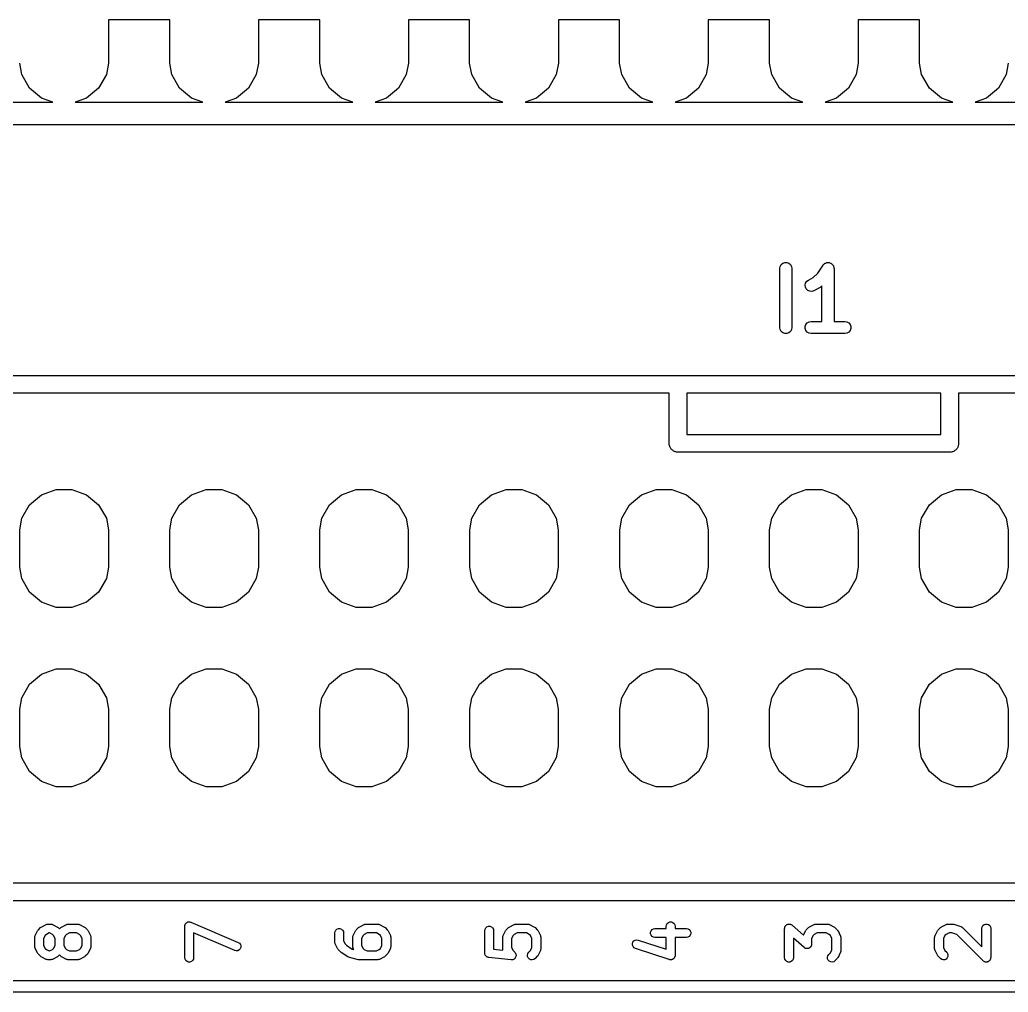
# Model space of a CAD drawing. Extents: x 105.8 to 188.8, y -135.8 to -88.1.
# Drawn here: x 133.87 to 150.61, y -135.54 to -119.06 of the extents above; entities that cross this region are included whole.
import ezdxf

# ---------------------------------------------------------------- set-up
doc = ezdxf.new("R2010")
doc.units = 0
doc.header["$MEASUREMENT"] = 0
doc.layers.add('BLACK', color=7, linetype='CONTINUOUS')

msp = doc.modelspace()

# ---------------------------------------------------------------- linework, layer by layer
at = {"layer": 'BLACK', "linetype": 'CONTINUOUS'}
for p, q in [((135.371, -119.062), (135.371, -119.795)), ((136.409, -119.062), (135.371, -119.062)), ((136.409, -119.795), (136.409, -119.062)), ((137.911, -119.062), (137.911, -119.795)), ((138.949, -119.062), (137.911, -119.062)), ((138.949, -119.795), (138.949, -119.062)), ((140.451, -119.062), (140.451, -119.795)), ((141.489, -119.062), (140.451, -119.062)), ((141.489, -119.795), (141.489, -119.062)), ((142.991, -119.062), (142.991, -119.795)), ((144.029, -119.062), (142.991, -119.062)), ((144.029, -119.795), (144.029, -119.062)), ((145.531, -119.062), (145.531, -119.795)), ((146.569, -119.062), (145.531, -119.062)), ((146.569, -119.795), (146.569, -119.062)), ((148.071, -119.062), (148.071, -119.795)), ((149.109, -119.062), (148.071, -119.062)), ((149.109, -119.795), (149.109, -119.062)), ((133.904, -119.99), (133.869, -119.795)), ((135.371, -119.795), (135.336, -119.99)), ((136.444, -119.99), (136.409, -119.795)), ((137.911, -119.795), (137.876, -119.99)), ((138.984, -119.99), (138.949, -119.795)), ((140.451, -119.795), (140.416, -119.99)), ((141.524, -119.99), (141.489, -119.795)), ((142.991, -119.795), (142.956, -119.99)), ((144.064, -119.99), (144.029, -119.795)), ((145.531, -119.795), (145.496, -119.99)), ((146.604, -119.99), (146.569, -119.795)), ((148.071, -119.795), (148.036, -119.99)), ((149.144, -119.99), (149.109, -119.795)), ((150.611, -119.795), (150.576, -119.99)), ((134.036, -120.219), (133.904, -119.99)), ((135.336, -119.99), (135.204, -120.219)), ((136.576, -120.219), (136.444, -119.99)), ((137.876, -119.99), (137.744, -120.219)), ((139.116, -120.219), (138.984, -119.99)), ((140.416, -119.99), (140.284, -120.219)), ((141.656, -120.219), (141.524, -119.99)), ((142.956, -119.99), (142.824, -120.219)), ((144.196, -120.219), (144.064, -119.99)), ((145.496, -119.99), (145.364, -120.219)), ((146.736, -120.219), (146.604, -119.99)), ((148.036, -119.99), (147.904, -120.219)), ((149.276, -120.219), (149.144, -119.99)), ((150.576, -119.99), (150.444, -120.219)), ((134.239, -120.389), (134.036, -120.219)), ((135.204, -120.219), (135.001, -120.389)), ((136.779, -120.389), (136.576, -120.219)), ((137.744, -120.219), (137.541, -120.389)), ((139.319, -120.389), (139.116, -120.219)), ((140.284, -120.219), (140.081, -120.389)), ((141.859, -120.389), (141.656, -120.219)), ((142.824, -120.219), (142.621, -120.389)), ((144.399, -120.389), (144.196, -120.219)), ((145.364, -120.219), (145.161, -120.389)), ((146.939, -120.389), (146.736, -120.219)), ((147.904, -120.219), (147.701, -120.389)), ((149.479, -120.389), (149.276, -120.219)), ((150.444, -120.219), (150.241, -120.389)), ((132.268, -120.459), (134.432, -120.459)), ((134.432, -120.459), (134.239, -120.389)), ((135.001, -120.389), (134.808, -120.459)), ((134.808, -120.459), (136.972, -120.459)), ((136.972, -120.459), (136.779, -120.389)), ((137.541, -120.389), (137.348, -120.459)), ((137.348, -120.459), (139.512, -120.459)), ((139.512, -120.459), (139.319, -120.389)), ((140.081, -120.389), (139.888, -120.459)), ((139.888, -120.459), (142.052, -120.459)), ((142.052, -120.459), (141.859, -120.389)), ((142.621, -120.389), (142.428, -120.459)), ((142.428, -120.459), (144.592, -120.459)), ((144.592, -120.459), (144.399, -120.389)), ((145.161, -120.389), (144.968, -120.459)), ((144.968, -120.459), (147.132, -120.459)), ((147.132, -120.459), (146.939, -120.389)), ((147.701, -120.389), (147.508, -120.459)), ((147.508, -120.459), (149.672, -120.459)), ((149.672, -120.459), (149.479, -120.389)), ((150.241, -120.389), (150.048, -120.459)), ((150.048, -120.459), (152.212, -120.459)), ((163.847, -120.84), (113.013, -120.84)), ((146.748, -123.243), (146.766, -123.212)), ((146.766, -123.212), (146.793, -123.189)), ((146.793, -123.189), (146.826, -123.177)), ((146.826, -123.177), (146.861, -123.177)), ((146.861, -123.177), (146.895, -123.189)), ((146.895, -123.189), (146.922, -123.212)), ((146.922, -123.212), (146.939, -123.243)), ((147.477, -123.217), (147.48, -123.212)), ((147.48, -123.212), (147.49, -123.204)), ((147.49, -123.204), (147.498, -123.196)), ((147.498, -123.196), (147.503, -123.193)), ((147.503, -123.193), (147.507, -123.189)), ((147.507, -123.189), (147.519, -123.185)), ((147.519, -123.185), (147.53, -123.18)), ((147.53, -123.18), (147.535, -123.179)), ((147.535, -123.179), (147.54, -123.177)), ((147.54, -123.177), (147.553, -123.177)), ((147.553, -123.177), (147.565, -123.176)), ((147.565, -123.176), (147.57, -123.177)), ((147.57, -123.177), (147.576, -123.177)), ((147.576, -123.177), (147.587, -123.181)), ((147.587, -123.181), (147.599, -123.184)), ((147.599, -123.184), (147.604, -123.187)), ((147.604, -123.187), (147.609, -123.189)), ((147.609, -123.189), (147.618, -123.197)), ((147.618, -123.197), (147.628, -123.204)), ((147.628, -123.204), (147.632, -123.208)), ((147.632, -123.208), (147.636, -123.212)), ((147.636, -123.212), (147.642, -123.223)), ((146.742, -123.277), (146.748, -123.243)), ((146.742, -124.277), (146.742, -123.277)), ((146.939, -123.243), (146.945, -123.277)), ((146.945, -123.277), (146.945, -124.277)), ((147.307, -123.432), (147.384, -123.356)), ((147.384, -123.356), (147.474, -123.221)), ((147.474, -123.221), (147.477, -123.217)), ((147.642, -123.223), (147.649, -123.232)), ((147.649, -123.232), (147.651, -123.238)), ((147.651, -123.238), (147.654, -123.243)), ((147.654, -123.243), (147.656, -123.255)), ((147.656, -123.255), (147.659, -123.266)), ((147.659, -123.266), (147.659, -123.272)), ((147.659, -123.272), (147.66, -123.277)), ((147.66, -123.277), (147.66, -124.176)), ((147.171, -123.557), (147.179, -123.523)), ((147.179, -123.523), (147.199, -123.493)), ((147.199, -123.493), (147.227, -123.472)), ((147.227, -123.472), (147.307, -123.432)), ((147.175, -123.592), (147.171, -123.557)), ((147.191, -123.624), (147.175, -123.592)), ((147.216, -123.648), (147.191, -123.624)), ((147.249, -123.662), (147.216, -123.648)), ((147.284, -123.664), (147.249, -123.662)), ((147.318, -123.654), (147.284, -123.664)), ((147.413, -123.606), (147.318, -123.654)), ((147.426, -123.597), (147.413, -123.606)), ((147.439, -123.587), (147.426, -123.597)), ((147.456, -123.57), (147.439, -123.587)), ((147.456, -124.176), (147.456, -123.57)), ((147.184, -124.227), (147.207, -124.2)), ((147.207, -124.2), (147.238, -124.182)), ((147.238, -124.182), (147.272, -124.176)), ((147.272, -124.176), (147.456, -124.176)), ((147.66, -124.176), (147.844, -124.176)), ((147.844, -124.176), (147.879, -124.182)), ((147.879, -124.182), (147.909, -124.2)), ((147.909, -124.2), (147.932, -124.227)), ((146.748, -124.312), (146.742, -124.277)), ((146.766, -124.343), (146.748, -124.312)), ((146.793, -124.365), (146.766, -124.343)), ((146.826, -124.377), (146.793, -124.365)), ((146.861, -124.377), (146.826, -124.377)), ((146.895, -124.365), (146.861, -124.377)), ((146.922, -124.343), (146.895, -124.365)), ((146.939, -124.312), (146.922, -124.343)), ((146.945, -124.277), (146.939, -124.312)), ((147.172, -124.26), (147.184, -124.227)), ((147.172, -124.295), (147.172, -124.26)), ((147.184, -124.328), (147.172, -124.295)), ((147.207, -124.355), (147.184, -124.328)), ((147.238, -124.373), (147.207, -124.355)), ((147.272, -124.379), (147.238, -124.373)), ((147.844, -124.379), (147.272, -124.379)), ((147.879, -124.373), (147.844, -124.379)), ((147.909, -124.355), (147.879, -124.373)), ((147.932, -124.328), (147.909, -124.355)), ((147.932, -124.227), (147.944, -124.26)), ((147.944, -124.295), (147.932, -124.328)), ((147.944, -124.26), (147.944, -124.295)), ((105.943, -125.088), (188.697, -125.088)), ((144.87, -125.392), (111.672, -125.392)), ((144.87, -126.214), (144.87, -125.392)), ((145.17, -125.392), (145.17, -126.09)), ((149.47, -125.392), (145.17, -125.392)), ((149.47, -126.09), (149.47, -125.392)), ((149.77, -125.392), (149.77, -126.253)), ((182.968, -125.392), (149.77, -125.392)), ((144.87, -126.266), (144.87, -126.214)), ((145.17, -126.09), (149.47, -126.09)), ((144.875, -126.279), (144.87, -126.266)), ((144.877, -126.292), (144.875, -126.279)), ((144.884, -126.304), (144.877, -126.292)), ((144.888, -126.316), (144.884, -126.304)), ((144.897, -126.326), (144.888, -126.316)), ((144.903, -126.338), (144.897, -126.326)), ((144.914, -126.346), (144.903, -126.338)), ((144.922, -126.357), (144.914, -126.346)), ((144.934, -126.363), (144.922, -126.357)), ((144.944, -126.372), (144.934, -126.363)), ((144.956, -126.376), (144.944, -126.372)), ((144.968, -126.383), (144.956, -126.376)), ((144.981, -126.385), (144.968, -126.383)), ((144.994, -126.39), (144.981, -126.385)), ((145.007, -126.39), (144.994, -126.39)), ((149.633, -126.39), (145.007, -126.39)), ((145.007, -126.39), (145.007, -126.39)), ((149.646, -126.39), (149.633, -126.39)), ((149.633, -126.39), (149.633, -126.39)), ((149.659, -126.385), (149.646, -126.39)), ((149.672, -126.383), (149.659, -126.385)), ((149.684, -126.376), (149.672, -126.383)), ((149.696, -126.372), (149.684, -126.376)), ((149.706, -126.363), (149.696, -126.372)), ((149.718, -126.357), (149.706, -126.363)), ((149.726, -126.346), (149.718, -126.357)), ((149.737, -126.338), (149.726, -126.346)), ((149.743, -126.326), (149.737, -126.338)), ((149.752, -126.316), (149.743, -126.326)), ((149.756, -126.304), (149.752, -126.316)), ((149.763, -126.292), (149.756, -126.304)), ((149.765, -126.279), (149.763, -126.292)), ((149.77, -126.266), (149.765, -126.279)), ((149.77, -126.253), (149.77, -126.253)), ((149.77, -126.253), (149.77, -126.266)), ((134.239, -127.11), (134.488, -127.02)), ((134.488, -127.02), (134.752, -127.02)), ((134.752, -127.02), (135.001, -127.11)), ((136.779, -127.11), (137.028, -127.02)), ((137.028, -127.02), (137.292, -127.02)), ((137.292, -127.02), (137.541, -127.11)), ((139.319, -127.11), (139.568, -127.02)), ((139.568, -127.02), (139.832, -127.02)), ((139.832, -127.02), (140.081, -127.11)), ((141.859, -127.11), (142.108, -127.02)), ((142.108, -127.02), (142.372, -127.02)), ((142.372, -127.02), (142.621, -127.11)), ((144.399, -127.11), (144.648, -127.02)), ((144.648, -127.02), (144.912, -127.02)), ((144.912, -127.02), (145.161, -127.11)), ((146.939, -127.11), (147.188, -127.02)), ((147.188, -127.02), (147.452, -127.02)), ((147.452, -127.02), (147.701, -127.11)), ((149.479, -127.11), (149.728, -127.02)), ((149.728, -127.02), (149.992, -127.02)), ((149.992, -127.02), (150.241, -127.11)), ((134.037, -127.28), (134.239, -127.11)), ((135.001, -127.11), (135.203, -127.28)), ((136.577, -127.28), (136.779, -127.11)), ((137.541, -127.11), (137.743, -127.28)), ((139.117, -127.28), (139.319, -127.11)), ((140.081, -127.11), (140.283, -127.28)), ((141.657, -127.28), (141.859, -127.11)), ((142.621, -127.11), (142.823, -127.28)), ((144.197, -127.28), (144.399, -127.11)), ((145.161, -127.11), (145.363, -127.28)), ((146.737, -127.28), (146.939, -127.11)), ((147.701, -127.11), (147.903, -127.28)), ((149.277, -127.28), (149.479, -127.11)), ((150.241, -127.11), (150.443, -127.28)), ((133.904, -127.51), (134.037, -127.28)), ((135.203, -127.28), (135.336, -127.51)), ((136.444, -127.51), (136.577, -127.28)), ((137.743, -127.28), (137.876, -127.51)), ((138.984, -127.51), (139.117, -127.28)), ((140.283, -127.28), (140.416, -127.51)), ((141.524, -127.51), (141.657, -127.28)), ((142.823, -127.28), (142.956, -127.51)), ((144.064, -127.51), (144.197, -127.28)), ((145.363, -127.28), (145.496, -127.51)), ((146.604, -127.51), (146.737, -127.28)), ((147.903, -127.28), (148.036, -127.51)), ((149.144, -127.51), (149.277, -127.28)), ((150.443, -127.28), (150.576, -127.51)), ((133.87, -127.704), (133.904, -127.51)), ((135.336, -127.51), (135.37, -127.704)), ((136.41, -127.704), (136.444, -127.51)), ((137.876, -127.51), (137.91, -127.704)), ((138.95, -127.704), (138.984, -127.51)), ((140.416, -127.51), (140.45, -127.704)), ((141.49, -127.704), (141.524, -127.51)), ((142.956, -127.51), (142.99, -127.704)), ((144.03, -127.704), (144.064, -127.51)), ((145.496, -127.51), (145.53, -127.704)), ((146.57, -127.704), (146.604, -127.51)), ((148.036, -127.51), (148.07, -127.704)), ((149.11, -127.704), (149.144, -127.51)), ((150.576, -127.51), (150.61, -127.704)), ((133.87, -128.336), (133.87, -127.704)), ((135.37, -127.704), (135.37, -128.336)), ((136.41, -128.336), (136.41, -127.704)), ((137.91, -127.704), (137.91, -128.336)), ((138.95, -128.336), (138.95, -127.704)), ((140.45, -127.704), (140.45, -128.336)), ((141.49, -128.336), (141.49, -127.704)), ((142.99, -127.704), (142.99, -128.336)), ((144.03, -128.336), (144.03, -127.704)), ((145.53, -127.704), (145.53, -128.336)), ((146.57, -128.336), (146.57, -127.704)), ((148.07, -127.704), (148.07, -128.336)), ((149.11, -128.336), (149.11, -127.704)), ((150.61, -127.704), (150.61, -128.336)), ((133.904, -128.53), (133.87, -128.336)), ((135.37, -128.336), (135.336, -128.53)), ((136.444, -128.53), (136.41, -128.336)), ((137.91, -128.336), (137.876, -128.53)), ((138.984, -128.53), (138.95, -128.336)), ((140.45, -128.336), (140.416, -128.53)), ((141.524, -128.53), (141.49, -128.336)), ((142.99, -128.336), (142.956, -128.53)), ((144.064, -128.53), (144.03, -128.336)), ((145.53, -128.336), (145.496, -128.53)), ((146.604, -128.53), (146.57, -128.336)), ((148.07, -128.336), (148.036, -128.53)), ((149.144, -128.53), (149.11, -128.336)), ((150.61, -128.336), (150.576, -128.53)), ((134.037, -128.76), (133.904, -128.53)), ((135.336, -128.53), (135.203, -128.76)), ((136.577, -128.76), (136.444, -128.53)), ((137.876, -128.53), (137.743, -128.76)), ((139.117, -128.76), (138.984, -128.53)), ((140.416, -128.53), (140.283, -128.76)), ((141.657, -128.76), (141.524, -128.53)), ((142.956, -128.53), (142.823, -128.76)), ((144.197, -128.76), (144.064, -128.53)), ((145.496, -128.53), (145.363, -128.76)), ((146.737, -128.76), (146.604, -128.53)), ((148.036, -128.53), (147.903, -128.76)), ((149.277, -128.76), (149.144, -128.53)), ((150.576, -128.53), (150.443, -128.76)), ((134.239, -128.93), (134.037, -128.76)), ((135.203, -128.76), (135.001, -128.93)), ((136.779, -128.93), (136.577, -128.76)), ((137.743, -128.76), (137.541, -128.93)), ((139.319, -128.93), (139.117, -128.76)), ((140.283, -128.76), (140.081, -128.93)), ((141.859, -128.93), (141.657, -128.76)), ((142.823, -128.76), (142.621, -128.93)), ((144.399, -128.93), (144.197, -128.76)), ((145.363, -128.76), (145.161, -128.93)), ((146.939, -128.93), (146.737, -128.76)), ((147.903, -128.76), (147.701, -128.93)), ((149.479, -128.93), (149.277, -128.76)), ((150.443, -128.76), (150.241, -128.93)), ((134.488, -129.02), (134.239, -128.93)), ((134.752, -129.02), (134.488, -129.02)), ((135.001, -128.93), (134.752, -129.02)), ((137.028, -129.02), (136.779, -128.93)), ((137.292, -129.02), (137.028, -129.02)), ((137.541, -128.93), (137.292, -129.02)), ((139.568, -129.02), (139.319, -128.93)), ((139.832, -129.02), (139.568, -129.02)), ((140.081, -128.93), (139.832, -129.02)), ((142.108, -129.02), (141.859, -128.93)), ((142.372, -129.02), (142.108, -129.02)), ((142.621, -128.93), (142.372, -129.02)), ((144.648, -129.02), (144.399, -128.93)), ((144.912, -129.02), (144.648, -129.02)), ((145.161, -128.93), (144.912, -129.02)), ((147.188, -129.02), (146.939, -128.93)), ((147.452, -129.02), (147.188, -129.02)), ((147.701, -128.93), (147.452, -129.02)), ((149.728, -129.02), (149.479, -128.93)), ((149.992, -129.02), (149.728, -129.02)), ((150.241, -128.93), (149.992, -129.02)), ((134.239, -130.15), (134.488, -130.06)), ((134.488, -130.06), (134.752, -130.06)), ((134.752, -130.06), (135.001, -130.15)), ((136.779, -130.15), (137.028, -130.06)), ((137.028, -130.06), (137.292, -130.06)), ((137.292, -130.06), (137.541, -130.15)), ((139.319, -130.15), (139.568, -130.06)), ((139.568, -130.06), (139.832, -130.06)), ((139.832, -130.06), (140.081, -130.15)), ((141.859, -130.15), (142.108, -130.06)), ((142.108, -130.06), (142.372, -130.06)), ((142.372, -130.06), (142.621, -130.15)), ((144.399, -130.15), (144.648, -130.06)), ((144.648, -130.06), (144.912, -130.06)), ((144.912, -130.06), (145.161, -130.15)), ((146.939, -130.15), (147.188, -130.06)), ((147.188, -130.06), (147.452, -130.06)), ((147.452, -130.06), (147.701, -130.15)), ((149.479, -130.15), (149.728, -130.06)), ((149.728, -130.06), (149.992, -130.06)), ((149.992, -130.06), (150.241, -130.15)), ((134.037, -130.32), (134.239, -130.15)), ((135.001, -130.15), (135.203, -130.32)), ((136.577, -130.32), (136.779, -130.15)), ((137.541, -130.15), (137.743, -130.32)), ((139.117, -130.32), (139.319, -130.15)), ((140.081, -130.15), (140.283, -130.32)), ((141.657, -130.32), (141.859, -130.15)), ((142.621, -130.15), (142.823, -130.32)), ((144.197, -130.32), (144.399, -130.15)), ((145.161, -130.15), (145.363, -130.32)), ((146.737, -130.32), (146.939, -130.15)), ((147.701, -130.15), (147.903, -130.32)), ((149.277, -130.32), (149.479, -130.15)), ((150.241, -130.15), (150.443, -130.32)), ((133.904, -130.55), (134.037, -130.32)), ((135.203, -130.32), (135.336, -130.55)), ((136.444, -130.55), (136.577, -130.32)), ((137.743, -130.32), (137.876, -130.55)), ((138.984, -130.55), (139.117, -130.32)), ((140.283, -130.32), (140.416, -130.55)), ((141.524, -130.55), (141.657, -130.32)), ((142.823, -130.32), (142.956, -130.55)), ((144.064, -130.55), (144.197, -130.32)), ((145.363, -130.32), (145.496, -130.55)), ((146.604, -130.55), (146.737, -130.32)), ((147.903, -130.32), (148.036, -130.55)), ((149.144, -130.55), (149.277, -130.32)), ((150.443, -130.32), (150.576, -130.55)), ((133.87, -130.744), (133.904, -130.55)), ((135.336, -130.55), (135.37, -130.744)), ((136.41, -130.744), (136.444, -130.55)), ((137.876, -130.55), (137.91, -130.744)), ((138.95, -130.744), (138.984, -130.55)), ((140.416, -130.55), (140.45, -130.744)), ((141.49, -130.744), (141.524, -130.55)), ((142.956, -130.55), (142.99, -130.744)), ((144.03, -130.744), (144.064, -130.55)), ((145.496, -130.55), (145.53, -130.744)), ((146.57, -130.744), (146.604, -130.55)), ((148.036, -130.55), (148.07, -130.744)), ((149.11, -130.744), (149.144, -130.55)), ((150.576, -130.55), (150.61, -130.744)), ((133.87, -131.376), (133.87, -130.744)), ((135.37, -130.744), (135.37, -131.376)), ((136.41, -131.376), (136.41, -130.744)), ((137.91, -130.744), (137.91, -131.376)), ((138.95, -131.376), (138.95, -130.744)), ((140.45, -130.744), (140.45, -131.376)), ((141.49, -131.376), (141.49, -130.744)), ((142.99, -130.744), (142.99, -131.376)), ((144.03, -131.376), (144.03, -130.744)), ((145.53, -130.744), (145.53, -131.376)), ((146.57, -131.376), (146.57, -130.744)), ((148.07, -130.744), (148.07, -131.376)), ((149.11, -131.376), (149.11, -130.744)), ((150.61, -130.744), (150.61, -131.376)), ((133.904, -131.57), (133.87, -131.376)), ((135.37, -131.376), (135.336, -131.57)), ((136.444, -131.57), (136.41, -131.376)), ((137.91, -131.376), (137.876, -131.57)), ((138.984, -131.57), (138.95, -131.376)), ((140.45, -131.376), (140.416, -131.57)), ((141.524, -131.57), (141.49, -131.376)), ((142.99, -131.376), (142.956, -131.57)), ((144.064, -131.57), (144.03, -131.376)), ((145.53, -131.376), (145.496, -131.57)), ((146.604, -131.57), (146.57, -131.376)), ((148.07, -131.376), (148.036, -131.57)), ((149.144, -131.57), (149.11, -131.376)), ((150.61, -131.376), (150.576, -131.57)), ((134.037, -131.8), (133.904, -131.57)), ((135.336, -131.57), (135.203, -131.8)), ((136.577, -131.8), (136.444, -131.57)), ((137.876, -131.57), (137.743, -131.8)), ((139.117, -131.8), (138.984, -131.57)), ((140.416, -131.57), (140.283, -131.8)), ((141.657, -131.8), (141.524, -131.57)), ((142.956, -131.57), (142.823, -131.8)), ((144.197, -131.8), (144.064, -131.57)), ((145.496, -131.57), (145.363, -131.8)), ((146.737, -131.8), (146.604, -131.57)), ((148.036, -131.57), (147.903, -131.8)), ((149.277, -131.8), (149.144, -131.57)), ((150.576, -131.57), (150.443, -131.8)), ((134.239, -131.97), (134.037, -131.8)), ((135.203, -131.8), (135.001, -131.97)), ((136.779, -131.97), (136.577, -131.8)), ((137.743, -131.8), (137.541, -131.97)), ((139.319, -131.97), (139.117, -131.8)), ((140.283, -131.8), (140.081, -131.97)), ((141.859, -131.97), (141.657, -131.8)), ((142.823, -131.8), (142.621, -131.97)), ((144.399, -131.97), (144.197, -131.8)), ((145.363, -131.8), (145.161, -131.97)), ((146.939, -131.97), (146.737, -131.8)), ((147.903, -131.8), (147.701, -131.97)), ((149.479, -131.97), (149.277, -131.8)), ((150.443, -131.8), (150.241, -131.97)), ((134.488, -132.06), (134.239, -131.97)), ((134.752, -132.06), (134.488, -132.06)), ((135.001, -131.97), (134.752, -132.06)), ((137.028, -132.06), (136.779, -131.97)), ((137.292, -132.06), (137.028, -132.06)), ((137.541, -131.97), (137.292, -132.06)), ((139.568, -132.06), (139.319, -131.97)), ((139.832, -132.06), (139.568, -132.06)), ((140.081, -131.97), (139.832, -132.06)), ((142.108, -132.06), (141.859, -131.97)), ((142.372, -132.06), (142.108, -132.06)), ((142.621, -131.97), (142.372, -132.06)), ((144.648, -132.06), (144.399, -131.97)), ((144.912, -132.06), (144.648, -132.06)), ((145.161, -131.97), (144.912, -132.06)), ((147.188, -132.06), (146.939, -131.97)), ((147.452, -132.06), (147.188, -132.06)), ((147.701, -131.97), (147.452, -132.06)), ((149.728, -132.06), (149.479, -131.97)), ((149.992, -132.06), (149.728, -132.06)), ((150.241, -131.97), (149.992, -132.06)), ((111.672, -133.688), (182.968, -133.688)), ((188.697, -133.992), (105.943, -133.992)), ((134.242, -134.431), (134.318, -134.393)), ((134.318, -134.393), (134.322, -134.392)), ((134.322, -134.392), (134.326, -134.39)), ((134.326, -134.39), (134.335, -134.388)), ((134.335, -134.388), (134.343, -134.386)), ((134.343, -134.386), (134.348, -134.386)), ((134.348, -134.386), (134.352, -134.385)), ((134.352, -134.385), (134.39, -134.385)), ((134.39, -134.385), (134.394, -134.386)), ((134.394, -134.386), (134.398, -134.386)), ((134.398, -134.386), (134.407, -134.388)), ((134.407, -134.388), (134.416, -134.39)), ((134.416, -134.39), (134.419, -134.392)), ((134.419, -134.392), (134.423, -134.393)), ((134.423, -134.393), (134.5, -134.431)), ((134.585, -134.431), (134.661, -134.393)), ((134.661, -134.393), (134.665, -134.392)), ((134.665, -134.392), (134.669, -134.39)), ((134.669, -134.39), (134.678, -134.388)), ((134.678, -134.388), (134.686, -134.386)), ((134.686, -134.386), (134.69, -134.386)), ((134.69, -134.386), (134.695, -134.385)), ((134.695, -134.385), (134.847, -134.385)), ((134.847, -134.385), (134.851, -134.386)), ((134.851, -134.386), (134.856, -134.386)), ((134.856, -134.386), (134.864, -134.388)), ((134.864, -134.388), (134.873, -134.39)), ((134.873, -134.39), (134.876, -134.392)), ((134.876, -134.392), (134.881, -134.393)), ((134.881, -134.393), (134.957, -134.431)), ((136.664, -134.422), (136.666, -134.413)), ((136.664, -134.955), (136.664, -134.422)), ((136.666, -134.405), (136.668, -134.401)), ((136.666, -134.413), (136.666, -134.405)), ((136.668, -134.401), (136.669, -134.396)), ((136.669, -134.396), (136.673, -134.389)), ((136.673, -134.389), (136.677, -134.381)), ((136.677, -134.381), (136.68, -134.378)), ((136.68, -134.378), (136.682, -134.374)), ((136.682, -134.374), (136.689, -134.368)), ((136.689, -134.368), (136.694, -134.362)), ((136.694, -134.362), (136.698, -134.36)), ((136.698, -134.36), (136.702, -134.357)), ((136.702, -134.357), (136.71, -134.354)), ((136.71, -134.354), (136.718, -134.35)), ((136.718, -134.35), (136.722, -134.35)), ((136.722, -134.35), (136.726, -134.348)), ((136.726, -134.348), (136.735, -134.348)), ((136.735, -134.348), (136.744, -134.347)), ((136.744, -134.347), (136.748, -134.348)), ((136.748, -134.348), (136.752, -134.348)), ((136.752, -134.348), (136.761, -134.351)), ((136.761, -134.351), (136.769, -134.353)), ((136.769, -134.353), (137.569, -134.696)), ((139.627, -134.431), (139.703, -134.393)), ((139.703, -134.393), (139.707, -134.392)), ((139.707, -134.392), (139.711, -134.39)), ((139.711, -134.39), (139.72, -134.388)), ((139.72, -134.388), (139.728, -134.386)), ((139.728, -134.386), (139.732, -134.386)), ((139.732, -134.386), (139.737, -134.385)), ((139.737, -134.385), (139.927, -134.385)), ((139.927, -134.385), (139.931, -134.386)), ((139.931, -134.386), (139.936, -134.386)), ((139.936, -134.386), (139.944, -134.388)), ((139.944, -134.388), (139.953, -134.39)), ((139.953, -134.39), (139.956, -134.392)), ((139.956, -134.392), (139.961, -134.393)), ((139.961, -134.393), (140.037, -134.431)), ((141.782, -134.433), (141.806, -134.424)), ((141.806, -134.424), (141.832, -134.424)), ((141.832, -134.424), (141.857, -134.433)), ((142.167, -134.431), (142.243, -134.393)), ((142.243, -134.393), (142.247, -134.392)), ((142.247, -134.392), (142.251, -134.39)), ((142.251, -134.39), (142.26, -134.388)), ((142.26, -134.388), (142.268, -134.386)), ((142.268, -134.386), (142.272, -134.386)), ((142.272, -134.386), (142.277, -134.385)), ((142.277, -134.385), (142.467, -134.385)), ((142.467, -134.385), (142.471, -134.386)), ((142.471, -134.386), (142.476, -134.386)), ((142.476, -134.386), (142.484, -134.388)), ((142.484, -134.388), (142.493, -134.39)), ((142.493, -134.39), (142.496, -134.392)), ((142.496, -134.392), (142.501, -134.393)), ((142.501, -134.393), (142.577, -134.431)), ((144.818, -134.422), (144.822, -134.396)), ((144.818, -134.461), (144.818, -134.422)), ((144.822, -134.396), (144.835, -134.374)), ((144.835, -134.374), (144.855, -134.357)), ((144.855, -134.357), (144.88, -134.348)), ((144.88, -134.348), (144.906, -134.348)), ((144.906, -134.348), (144.93, -134.357)), ((144.93, -134.357), (144.95, -134.374)), ((144.95, -134.374), (144.963, -134.396)), ((144.963, -134.396), (144.968, -134.422)), ((144.968, -134.422), (144.968, -134.461)), ((146.829, -134.434), (146.833, -134.428)), ((146.833, -134.428), (146.835, -134.421)), ((146.835, -134.421), (146.839, -134.417)), ((146.839, -134.417), (146.842, -134.412)), ((146.842, -134.412), (146.848, -134.407)), ((146.848, -134.407), (146.852, -134.402)), ((146.852, -134.402), (146.857, -134.399)), ((146.857, -134.399), (146.862, -134.395)), ((146.862, -134.395), (146.869, -134.393)), ((146.869, -134.393), (146.875, -134.389)), ((146.875, -134.389), (146.881, -134.388)), ((146.881, -134.388), (146.886, -134.386)), ((146.886, -134.386), (146.894, -134.386)), ((146.894, -134.386), (146.901, -134.385)), ((146.901, -134.385), (146.907, -134.386)), ((146.907, -134.386), (146.912, -134.386)), ((146.912, -134.386), (146.919, -134.389)), ((146.919, -134.389), (146.927, -134.39)), ((146.927, -134.39), (146.931, -134.393)), ((146.931, -134.393), (146.937, -134.395)), ((146.937, -134.395), (146.943, -134.4)), ((146.943, -134.4), (146.949, -134.404)), ((146.949, -134.404), (147.141, -134.572)), ((147.247, -134.431), (147.323, -134.393)), ((147.323, -134.393), (147.327, -134.392)), ((147.327, -134.392), (147.331, -134.39)), ((147.331, -134.39), (147.34, -134.388)), ((147.34, -134.388), (147.348, -134.386)), ((147.348, -134.386), (147.352, -134.386)), ((147.352, -134.386), (147.357, -134.385)), ((147.357, -134.385), (147.547, -134.385)), ((147.547, -134.385), (147.551, -134.386)), ((147.551, -134.386), (147.556, -134.386)), ((147.556, -134.386), (147.564, -134.388)), ((147.564, -134.388), (147.573, -134.39)), ((147.573, -134.39), (147.576, -134.392)), ((147.576, -134.392), (147.581, -134.393)), ((147.581, -134.393), (147.657, -134.431)), ((149.482, -134.431), (149.558, -134.393)), ((149.558, -134.393), (149.562, -134.392)), ((149.562, -134.392), (149.566, -134.39)), ((149.566, -134.39), (149.575, -134.388)), ((149.575, -134.388), (149.583, -134.386)), ((149.583, -134.386), (149.588, -134.386)), ((149.588, -134.386), (149.592, -134.385)), ((149.592, -134.385), (149.668, -134.385)), ((149.668, -134.385), (149.68, -134.387)), ((149.68, -134.387), (149.692, -134.389)), ((149.692, -134.389), (149.806, -134.427)), ((149.806, -134.427), (149.81, -134.429)), ((149.81, -134.429), (149.814, -134.43)), ((149.814, -134.43), (149.821, -134.435)), ((150.169, -134.434), (150.182, -134.412)), ((150.182, -134.412), (150.202, -134.395)), ((150.202, -134.395), (150.226, -134.386)), ((150.226, -134.386), (150.252, -134.386)), ((150.252, -134.386), (150.277, -134.395)), ((150.277, -134.395), (150.297, -134.412)), ((150.297, -134.412), (150.31, -134.434)), ((134.125, -134.604), (134.127, -134.595)), ((134.127, -134.595), (134.129, -134.587)), ((134.129, -134.587), (134.131, -134.583)), ((134.131, -134.583), (134.132, -134.579)), ((134.132, -134.579), (134.17, -134.503)), ((134.17, -134.503), (134.178, -134.493)), ((134.178, -134.493), (134.184, -134.483)), ((134.184, -134.483), (134.223, -134.445)), ((134.223, -134.445), (134.232, -134.438)), ((134.232, -134.438), (134.242, -134.431)), ((134.299, -134.581), (134.274, -134.63)), ((134.32, -134.56), (134.299, -134.581)), ((134.369, -134.535), (134.32, -134.56)), ((134.372, -134.535), (134.369, -134.535)), ((134.422, -134.56), (134.372, -134.535)), ((134.443, -134.581), (134.422, -134.56)), ((134.467, -134.63), (134.443, -134.581)), ((134.5, -134.431), (134.509, -134.438)), ((134.509, -134.438), (134.519, -134.445)), ((134.519, -134.445), (134.542, -134.468)), ((134.542, -134.468), (134.565, -134.445)), ((134.565, -134.445), (134.575, -134.438)), ((134.575, -134.438), (134.585, -134.431)), ((134.642, -134.581), (134.617, -134.63)), ((134.663, -134.56), (134.642, -134.581)), ((134.712, -134.535), (134.663, -134.56)), ((134.829, -134.535), (134.712, -134.535)), ((134.879, -134.56), (134.829, -134.535)), ((134.9, -134.581), (134.879, -134.56)), ((134.924, -134.63), (134.9, -134.581)), ((134.957, -134.431), (134.966, -134.438)), ((134.966, -134.438), (134.976, -134.445)), ((134.976, -134.445), (135.014, -134.483)), ((135.014, -134.483), (135.021, -134.493)), ((135.021, -134.493), (135.028, -134.503)), ((135.028, -134.503), (135.066, -134.579)), ((135.066, -134.579), (135.068, -134.583)), ((135.068, -134.583), (135.07, -134.587)), ((135.07, -134.587), (135.071, -134.595)), ((135.071, -134.595), (135.074, -134.604)), ((137.51, -134.834), (136.814, -134.536)), ((136.814, -134.536), (136.814, -134.955)), ((139.204, -134.536), (139.209, -134.511)), ((139.204, -134.689), (139.204, -134.536)), ((139.209, -134.511), (139.222, -134.488)), ((139.222, -134.488), (139.242, -134.471)), ((139.242, -134.471), (139.266, -134.462)), ((139.266, -134.462), (139.292, -134.462)), ((139.292, -134.462), (139.317, -134.471)), ((139.317, -134.471), (139.337, -134.488)), ((139.337, -134.488), (139.35, -134.511)), ((139.35, -134.511), (139.354, -134.536)), ((139.354, -134.536), (139.354, -134.671)), ((139.51, -134.604), (139.512, -134.595)), ((139.512, -134.595), (139.514, -134.587)), ((139.514, -134.587), (139.516, -134.583)), ((139.516, -134.583), (139.517, -134.579)), ((139.517, -134.579), (139.555, -134.503)), ((139.555, -134.503), (139.562, -134.493)), ((139.562, -134.493), (139.569, -134.483)), ((139.569, -134.483), (139.607, -134.445)), ((139.607, -134.445), (139.617, -134.438)), ((139.617, -134.438), (139.627, -134.431)), ((139.684, -134.581), (139.659, -134.63)), ((139.705, -134.56), (139.684, -134.581)), ((139.754, -134.535), (139.705, -134.56)), ((139.909, -134.535), (139.754, -134.535)), ((139.959, -134.56), (139.909, -134.535)), ((139.98, -134.581), (139.959, -134.56)), ((140.004, -134.63), (139.98, -134.581)), ((140.037, -134.431), (140.046, -134.438)), ((140.046, -134.438), (140.056, -134.445)), ((140.056, -134.445), (140.094, -134.483)), ((140.094, -134.483), (140.101, -134.493)), ((140.101, -134.493), (140.108, -134.503)), ((140.108, -134.503), (140.146, -134.579)), ((140.146, -134.579), (140.148, -134.583)), ((140.148, -134.583), (140.15, -134.587)), ((140.15, -134.587), (140.151, -134.595)), ((140.151, -134.595), (140.154, -134.604)), ((141.744, -134.498), (141.749, -134.473)), ((141.744, -134.879), (141.744, -134.498)), ((141.749, -134.473), (141.762, -134.45)), ((141.762, -134.45), (141.782, -134.433)), ((141.857, -134.433), (141.877, -134.45)), ((141.877, -134.45), (141.89, -134.473)), ((141.89, -134.473), (141.894, -134.498)), ((141.894, -134.498), (141.894, -134.811)), ((142.05, -134.604), (142.052, -134.595)), ((142.052, -134.595), (142.054, -134.587)), ((142.054, -134.587), (142.056, -134.583)), ((142.056, -134.583), (142.057, -134.579)), ((142.057, -134.579), (142.095, -134.503)), ((142.095, -134.503), (142.102, -134.493)), ((142.102, -134.493), (142.109, -134.483)), ((142.109, -134.483), (142.147, -134.445)), ((142.147, -134.445), (142.157, -134.438)), ((142.157, -134.438), (142.167, -134.431)), ((142.224, -134.581), (142.199, -134.63)), ((142.245, -134.56), (142.224, -134.581)), ((142.294, -134.535), (142.245, -134.56)), ((142.449, -134.535), (142.294, -134.535)), ((142.499, -134.56), (142.449, -134.535)), ((142.52, -134.581), (142.499, -134.56)), ((142.544, -134.63), (142.52, -134.581)), ((142.577, -134.431), (142.586, -134.438)), ((142.586, -134.438), (142.596, -134.445)), ((142.596, -134.445), (142.634, -134.483)), ((142.634, -134.483), (142.641, -134.493)), ((142.641, -134.493), (142.648, -134.503)), ((142.648, -134.503), (142.686, -134.579)), ((142.686, -134.579), (142.688, -134.583)), ((142.688, -134.583), (142.69, -134.587)), ((142.69, -134.587), (142.691, -134.595)), ((142.691, -134.595), (142.694, -134.604)), ((144.552, -134.523), (144.561, -134.499)), ((144.552, -134.549), (144.552, -134.523)), ((144.561, -134.574), (144.552, -134.549)), ((144.561, -134.499), (144.578, -134.479)), ((144.578, -134.594), (144.561, -134.574)), ((144.578, -134.479), (144.6, -134.466)), ((144.6, -134.607), (144.578, -134.594)), ((144.6, -134.466), (144.626, -134.461)), ((144.626, -134.461), (144.818, -134.461)), ((144.968, -134.461), (145.159, -134.461)), ((145.159, -134.461), (145.185, -134.466)), ((145.185, -134.466), (145.208, -134.479)), ((145.208, -134.594), (145.185, -134.607)), ((145.208, -134.479), (145.224, -134.499)), ((145.224, -134.574), (145.208, -134.594)), ((145.224, -134.499), (145.233, -134.523)), ((145.233, -134.549), (145.224, -134.574)), ((145.233, -134.523), (145.233, -134.549)), ((146.824, -134.46), (146.826, -134.453)), ((146.824, -134.955), (146.824, -134.46)), ((146.826, -134.446), (146.828, -134.44)), ((146.826, -134.453), (146.826, -134.446)), ((146.828, -134.44), (146.829, -134.434)), ((147.141, -134.572), (147.175, -134.503)), ((147.175, -134.503), (147.182, -134.493)), ((147.182, -134.493), (147.189, -134.483)), ((147.189, -134.483), (147.227, -134.445)), ((147.227, -134.445), (147.237, -134.438)), ((147.237, -134.438), (147.247, -134.431)), ((147.304, -134.581), (147.279, -134.63)), ((147.325, -134.56), (147.304, -134.581)), ((147.374, -134.535), (147.325, -134.56)), ((147.529, -134.535), (147.374, -134.535)), ((147.579, -134.56), (147.529, -134.535)), ((147.6, -134.581), (147.579, -134.56)), ((147.624, -134.63), (147.6, -134.581)), ((147.657, -134.431), (147.666, -134.438)), ((147.666, -134.438), (147.676, -134.445)), ((147.676, -134.445), (147.714, -134.483)), ((147.714, -134.483), (147.721, -134.493)), ((147.721, -134.493), (147.728, -134.503)), ((147.728, -134.503), (147.766, -134.579)), ((147.766, -134.579), (147.768, -134.583)), ((147.768, -134.583), (147.77, -134.587)), ((147.77, -134.587), (147.771, -134.595)), ((147.771, -134.595), (147.774, -134.604)), ((149.365, -134.604), (149.367, -134.595)), ((149.367, -134.595), (149.369, -134.587)), ((149.369, -134.587), (149.371, -134.583)), ((149.371, -134.583), (149.372, -134.579)), ((149.372, -134.579), (149.41, -134.503)), ((149.41, -134.503), (149.418, -134.493)), ((149.418, -134.493), (149.424, -134.483)), ((149.424, -134.483), (149.463, -134.445)), ((149.463, -134.445), (149.472, -134.438)), ((149.472, -134.438), (149.482, -134.431)), ((149.539, -134.581), (149.514, -134.63)), ((149.56, -134.56), (149.539, -134.581)), ((149.609, -134.535), (149.56, -134.56)), ((149.656, -134.535), (149.609, -134.535)), ((149.742, -134.564), (149.656, -134.535)), ((150.186, -135.008), (149.742, -134.564)), ((149.821, -134.435), (149.829, -134.439)), ((149.829, -134.439), (149.832, -134.443)), ((149.832, -134.443), (149.835, -134.445)), ((149.835, -134.445), (150.164, -134.774)), ((150.164, -134.46), (150.169, -134.434)), ((150.164, -134.774), (150.164, -134.46)), ((150.31, -134.434), (150.314, -134.46)), ((150.314, -134.46), (150.314, -134.955)), ((134.124, -134.612), (134.125, -134.608)), ((134.124, -134.765), (134.124, -134.612)), ((134.125, -134.769), (134.124, -134.765)), ((134.125, -134.608), (134.125, -134.604)), ((134.274, -134.63), (134.274, -134.747)), ((134.274, -134.747), (134.299, -134.797)), ((134.443, -134.797), (134.467, -134.747)), ((134.467, -134.747), (134.467, -134.63)), ((134.617, -134.63), (134.617, -134.747)), ((134.617, -134.747), (134.642, -134.797)), ((134.9, -134.797), (134.924, -134.747)), ((134.924, -134.747), (134.924, -134.63)), ((135.074, -134.604), (135.074, -134.608)), ((135.074, -134.608), (135.074, -134.612)), ((135.074, -134.612), (135.074, -134.765)), ((135.074, -134.765), (135.074, -134.769)), ((137.569, -134.696), (137.591, -134.71)), ((137.591, -134.71), (137.606, -134.731)), ((137.606, -134.731), (137.614, -134.756)), ((137.614, -134.756), (137.612, -134.782)), ((139.205, -134.693), (139.204, -134.689)), ((139.205, -134.697), (139.205, -134.693)), ((139.207, -134.706), (139.205, -134.697)), ((139.209, -134.714), (139.207, -134.706)), ((139.211, -134.718), (139.209, -134.714)), ((139.212, -134.722), (139.211, -134.718)), ((139.25, -134.798), (139.212, -134.722)), ((139.354, -134.671), (139.379, -134.72)), ((139.379, -134.72), (139.403, -134.745)), ((139.403, -134.745), (139.501, -134.81)), ((139.509, -134.612), (139.51, -134.608)), ((139.509, -134.765), (139.509, -134.612)), ((139.51, -134.769), (139.509, -134.765)), ((139.51, -134.608), (139.51, -134.604)), ((139.659, -134.63), (139.659, -134.747)), ((139.659, -134.747), (139.684, -134.797)), ((139.98, -134.797), (140.004, -134.747)), ((140.004, -134.747), (140.004, -134.63)), ((140.154, -134.604), (140.154, -134.608)), ((140.154, -134.608), (140.154, -134.612)), ((140.154, -134.612), (140.154, -134.765)), ((140.154, -134.765), (140.154, -134.769)), ((142.049, -134.612), (142.05, -134.608)), ((142.049, -134.803), (142.049, -134.612)), ((142.05, -134.608), (142.05, -134.604)), ((142.199, -134.63), (142.199, -134.785)), ((142.544, -134.785), (142.544, -134.63)), ((142.694, -134.604), (142.694, -134.608)), ((142.694, -134.608), (142.694, -134.612)), ((142.694, -134.612), (142.694, -134.803)), ((144.247, -134.716), (144.255, -134.691)), ((144.248, -134.742), (144.247, -134.716)), ((144.257, -134.766), (144.248, -134.742)), ((144.255, -134.691), (144.272, -134.671)), ((144.272, -134.671), (144.294, -134.657)), ((144.294, -134.657), (144.319, -134.652)), ((144.319, -134.652), (144.345, -134.656)), ((144.345, -134.656), (144.818, -134.813)), ((144.626, -134.611), (144.6, -134.607)), ((144.818, -134.611), (144.626, -134.611)), ((144.818, -134.813), (144.818, -134.611)), ((145.159, -134.611), (144.968, -134.611)), ((144.968, -134.611), (144.968, -134.917)), ((145.185, -134.607), (145.159, -134.611)), ((147.155, -134.783), (146.974, -134.625)), ((146.974, -134.625), (146.974, -134.955)), ((147.271, -134.759), (147.268, -134.766)), ((147.275, -134.752), (147.271, -134.759)), ((147.276, -134.747), (147.275, -134.752)), ((147.278, -134.741), (147.276, -134.747)), ((147.279, -134.727), (147.278, -134.734)), ((147.278, -134.734), (147.278, -134.741)), ((147.279, -134.63), (147.279, -134.727)), ((147.624, -134.823), (147.624, -134.63)), ((147.774, -134.604), (147.774, -134.608)), ((147.774, -134.608), (147.774, -134.612)), ((147.774, -134.612), (147.774, -134.841)), ((149.364, -134.612), (149.365, -134.608)), ((149.364, -134.803), (149.364, -134.612)), ((149.365, -134.608), (149.365, -134.604)), ((149.514, -134.63), (149.514, -134.785)), ((134.125, -134.773), (134.125, -134.769)), ((134.127, -134.782), (134.125, -134.773)), ((134.129, -134.791), (134.127, -134.782)), ((134.131, -134.794), (134.129, -134.791)), ((134.132, -134.798), (134.131, -134.794)), ((134.17, -134.875), (134.132, -134.798)), ((134.178, -134.884), (134.17, -134.875)), ((134.184, -134.894), (134.178, -134.884)), ((134.223, -134.932), (134.184, -134.894)), ((134.232, -134.939), (134.223, -134.932)), ((134.299, -134.797), (134.32, -134.817)), ((134.32, -134.817), (134.369, -134.842)), ((134.369, -134.842), (134.372, -134.842)), ((134.372, -134.842), (134.422, -134.817)), ((134.422, -134.817), (134.443, -134.797)), ((134.519, -134.932), (134.509, -134.939)), ((134.542, -134.909), (134.519, -134.932)), ((134.565, -134.932), (134.542, -134.909)), ((134.575, -134.939), (134.565, -134.932)), ((134.642, -134.797), (134.663, -134.817)), ((134.663, -134.817), (134.712, -134.842)), ((134.712, -134.842), (134.829, -134.842)), ((134.829, -134.842), (134.879, -134.817)), ((134.879, -134.817), (134.9, -134.797)), ((134.976, -134.932), (134.966, -134.939)), ((135.014, -134.894), (134.976, -134.932)), ((135.021, -134.884), (135.014, -134.894)), ((135.028, -134.875), (135.021, -134.884)), ((135.066, -134.798), (135.028, -134.875)), ((135.068, -134.794), (135.066, -134.798)), ((135.07, -134.791), (135.068, -134.794)), ((135.071, -134.782), (135.07, -134.791)), ((135.074, -134.773), (135.071, -134.782)), ((135.074, -134.769), (135.074, -134.773)), ((137.535, -134.84), (137.51, -134.834)), ((137.561, -134.837), (137.535, -134.84)), ((137.584, -134.825), (137.561, -134.837)), ((137.602, -134.806), (137.584, -134.825)), ((137.612, -134.782), (137.602, -134.806)), ((139.258, -134.808), (139.25, -134.798)), ((139.264, -134.818), (139.258, -134.808)), ((139.303, -134.856), (139.264, -134.818)), ((139.309, -134.86), (139.303, -134.856)), ((139.314, -134.865), (139.309, -134.86)), ((139.428, -134.942), (139.314, -134.865)), ((139.501, -134.81), (139.526, -134.816)), ((139.51, -134.773), (139.51, -134.769)), ((139.512, -134.782), (139.51, -134.773)), ((139.514, -134.791), (139.512, -134.782)), ((139.516, -134.794), (139.514, -134.791)), ((139.517, -134.798), (139.516, -134.794)), ((139.526, -134.816), (139.517, -134.798)), ((139.684, -134.797), (139.705, -134.817)), ((139.705, -134.817), (139.754, -134.842)), ((139.754, -134.842), (139.909, -134.842)), ((139.909, -134.842), (139.959, -134.817)), ((139.959, -134.817), (139.98, -134.797)), ((140.056, -134.932), (140.046, -134.939)), ((140.094, -134.894), (140.056, -134.932)), ((140.101, -134.884), (140.094, -134.894)), ((140.108, -134.875), (140.101, -134.884)), ((140.146, -134.798), (140.108, -134.875)), ((140.148, -134.794), (140.146, -134.798)), ((140.15, -134.791), (140.148, -134.794)), ((140.151, -134.782), (140.15, -134.791)), ((140.154, -134.773), (140.151, -134.782)), ((140.154, -134.769), (140.154, -134.773)), ((141.745, -134.882), (141.744, -134.879)), ((141.745, -134.885), (141.745, -134.882)), ((141.747, -134.895), (141.745, -134.885)), ((141.749, -134.905), (141.747, -134.895)), ((141.75, -134.907), (141.749, -134.905)), ((141.751, -134.91), (141.75, -134.907)), ((141.757, -134.918), (141.751, -134.91)), ((141.762, -134.927), (141.757, -134.918)), ((141.764, -134.929), (141.762, -134.927)), ((141.766, -134.932), (141.764, -134.929)), ((141.774, -134.937), (141.766, -134.932)), ((141.894, -134.811), (142.053, -134.827)), ((142.05, -134.807), (142.049, -134.803)), ((142.05, -134.812), (142.05, -134.807)), ((142.052, -134.82), (142.05, -134.812)), ((142.053, -134.827), (142.052, -134.82)), ((142.199, -134.785), (142.224, -134.835)), ((142.224, -134.835), (142.253, -134.864)), ((142.253, -134.864), (142.254, -134.865)), ((142.254, -134.865), (142.254, -134.865)), ((142.254, -134.865), (142.261, -134.875)), ((142.261, -134.875), (142.268, -134.886)), ((142.268, -134.886), (142.268, -134.886)), ((142.268, -134.886), (142.269, -134.886)), ((142.269, -134.886), (142.272, -134.899)), ((142.272, -134.899), (142.275, -134.911)), ((142.274, -134.924), (142.273, -134.937)), ((142.275, -134.912), (142.274, -134.924)), ((142.275, -134.911), (142.275, -134.911)), ((142.275, -134.911), (142.275, -134.912)), ((142.468, -134.911), (142.475, -134.886)), ((142.471, -134.937), (142.468, -134.911)), ((142.475, -134.886), (142.49, -134.864)), ((142.49, -134.864), (142.52, -134.835)), ((142.52, -134.835), (142.544, -134.785)), ((142.634, -134.932), (142.596, -134.97)), ((142.641, -134.922), (142.634, -134.932)), ((142.648, -134.913), (142.641, -134.922)), ((142.686, -134.836), (142.648, -134.913)), ((142.688, -134.832), (142.686, -134.836)), ((142.69, -134.829), (142.688, -134.832)), ((142.691, -134.82), (142.69, -134.829)), ((142.694, -134.812), (142.691, -134.82)), ((142.694, -134.803), (142.694, -134.807)), ((142.694, -134.807), (142.694, -134.812)), ((144.275, -134.786), (144.257, -134.766)), ((144.298, -134.798), (144.275, -134.786)), ((144.869, -134.988), (144.298, -134.798)), ((144.967, -134.928), (144.965, -134.935)), ((144.968, -134.917), (144.967, -134.923)), ((144.967, -134.923), (144.967, -134.928)), ((147.161, -134.787), (147.155, -134.783)), ((147.167, -134.792), (147.161, -134.787)), ((147.172, -134.794), (147.167, -134.792)), ((147.177, -134.797), (147.172, -134.794)), ((147.184, -134.798), (147.177, -134.797)), ((147.191, -134.801), (147.184, -134.798)), ((147.197, -134.801), (147.191, -134.801)), ((147.203, -134.802), (147.197, -134.801)), ((147.21, -134.801), (147.203, -134.802)), ((147.217, -134.801), (147.21, -134.801)), ((147.223, -134.799), (147.217, -134.801)), ((147.228, -134.798), (147.223, -134.799)), ((147.235, -134.794), (147.228, -134.798)), ((147.242, -134.792), (147.235, -134.794)), ((147.246, -134.788), (147.242, -134.792)), ((147.251, -134.785), (147.246, -134.788)), ((147.256, -134.78), (147.251, -134.785)), ((147.262, -134.775), (147.256, -134.78)), ((147.265, -134.77), (147.262, -134.775)), ((147.268, -134.766), (147.265, -134.77)), ((147.548, -134.949), (147.555, -134.924)), ((147.555, -134.924), (147.57, -134.902)), ((147.57, -134.902), (147.6, -134.873)), ((147.6, -134.873), (147.624, -134.823)), ((147.766, -134.875), (147.728, -134.951)), ((147.768, -134.87), (147.766, -134.875)), ((147.77, -134.867), (147.768, -134.87)), ((147.771, -134.858), (147.77, -134.867)), ((147.774, -134.85), (147.771, -134.858)), ((147.774, -134.841), (147.774, -134.845)), ((147.774, -134.845), (147.774, -134.85)), ((149.365, -134.807), (149.364, -134.803)), ((149.365, -134.812), (149.365, -134.807)), ((149.367, -134.82), (149.365, -134.812)), ((149.369, -134.829), (149.367, -134.82)), ((149.371, -134.832), (149.369, -134.829)), ((149.372, -134.836), (149.371, -134.832)), ((149.41, -134.913), (149.372, -134.836)), ((149.418, -134.922), (149.41, -134.913)), ((149.424, -134.932), (149.418, -134.922)), ((149.463, -134.97), (149.424, -134.932)), ((149.514, -134.785), (149.539, -134.835)), ((149.539, -134.835), (149.569, -134.864)), ((149.569, -134.864), (149.584, -134.886)), ((149.584, -134.886), (149.59, -134.911)), ((149.59, -134.911), (149.588, -134.937)), ((134.242, -134.946), (134.232, -134.939)), ((134.318, -134.984), (134.242, -134.946)), ((134.322, -134.986), (134.318, -134.984)), ((134.326, -134.988), (134.322, -134.986)), ((134.335, -134.989), (134.326, -134.988)), ((134.343, -134.992), (134.335, -134.989)), ((134.348, -134.991), (134.343, -134.992)), ((134.352, -134.992), (134.348, -134.991)), ((134.39, -134.992), (134.352, -134.992)), ((134.394, -134.991), (134.39, -134.992)), ((134.398, -134.992), (134.394, -134.991)), ((134.407, -134.989), (134.398, -134.992)), ((134.416, -134.988), (134.407, -134.989)), ((134.419, -134.986), (134.416, -134.988)), ((134.423, -134.984), (134.419, -134.986)), ((134.5, -134.946), (134.423, -134.984)), ((134.509, -134.939), (134.5, -134.946)), ((134.585, -134.946), (134.575, -134.939)), ((134.661, -134.984), (134.585, -134.946)), ((134.665, -134.986), (134.661, -134.984)), ((134.669, -134.988), (134.665, -134.986)), ((134.678, -134.989), (134.669, -134.988)), ((134.686, -134.992), (134.678, -134.989)), ((134.69, -134.991), (134.686, -134.992)), ((134.695, -134.992), (134.69, -134.991)), ((134.847, -134.992), (134.695, -134.992)), ((134.851, -134.991), (134.847, -134.992)), ((134.856, -134.992), (134.851, -134.991)), ((134.864, -134.989), (134.856, -134.992)), ((134.873, -134.988), (134.864, -134.989)), ((134.876, -134.986), (134.873, -134.988)), ((134.881, -134.984), (134.876, -134.986)), ((134.957, -134.946), (134.881, -134.984)), ((134.966, -134.939), (134.957, -134.946)), ((136.669, -134.981), (136.664, -134.955)), ((136.682, -135.004), (136.669, -134.981)), ((136.702, -135.02), (136.682, -135.004)), ((136.726, -135.029), (136.702, -135.02)), ((136.752, -135.029), (136.726, -135.029)), ((136.777, -135.02), (136.752, -135.029)), ((136.797, -135.004), (136.777, -135.02)), ((136.81, -134.981), (136.797, -135.004)), ((136.814, -134.955), (136.81, -134.981)), ((139.44, -134.947), (139.428, -134.942)), ((139.452, -134.952), (139.44, -134.947)), ((139.604, -134.99), (139.452, -134.952)), ((139.613, -134.991), (139.604, -134.99)), ((139.622, -134.992), (139.613, -134.991)), ((139.927, -134.992), (139.622, -134.992)), ((139.931, -134.991), (139.927, -134.992)), ((139.936, -134.992), (139.931, -134.991)), ((139.944, -134.989), (139.936, -134.992)), ((139.953, -134.988), (139.944, -134.989)), ((139.956, -134.986), (139.953, -134.988)), ((139.961, -134.984), (139.956, -134.986)), ((140.037, -134.946), (139.961, -134.984)), ((140.046, -134.939), (140.037, -134.946)), ((141.782, -134.944), (141.774, -134.937)), ((141.785, -134.945), (141.782, -134.944)), ((141.787, -134.947), (141.785, -134.945)), ((141.797, -134.949), (141.787, -134.947)), ((141.806, -134.953), (141.797, -134.949)), ((141.809, -134.953), (141.806, -134.953)), ((141.812, -134.954), (141.809, -134.953)), ((142.193, -134.992), (141.812, -134.954)), ((142.194, -134.992), (142.193, -134.992)), ((142.193, -134.992), (142.193, -134.992)), ((142.206, -134.991), (142.194, -134.992)), ((142.219, -134.99), (142.206, -134.991)), ((142.22, -134.99), (142.219, -134.99)), ((142.219, -134.99), (142.219, -134.99)), ((142.231, -134.984), (142.22, -134.99)), ((142.243, -134.979), (142.231, -134.984)), ((142.252, -134.97), (142.243, -134.979)), ((142.243, -134.979), (142.243, -134.979)), ((142.243, -134.979), (142.243, -134.979)), ((142.261, -134.961), (142.252, -134.97)), ((142.262, -134.96), (142.261, -134.961)), ((142.261, -134.961), (142.261, -134.961)), ((142.267, -134.949), (142.262, -134.96)), ((142.273, -134.938), (142.267, -134.949)), ((142.273, -134.937), (142.273, -134.937)), ((142.273, -134.937), (142.273, -134.938)), ((142.482, -134.96), (142.471, -134.937)), ((142.5, -134.979), (142.482, -134.96)), ((142.524, -134.99), (142.5, -134.979)), ((142.55, -134.992), (142.524, -134.99)), ((142.575, -134.985), (142.55, -134.992)), ((142.596, -134.97), (142.575, -134.985)), ((144.875, -134.989), (144.869, -134.988)), ((144.88, -134.991), (144.875, -134.989)), ((144.887, -134.991), (144.88, -134.991)), ((144.895, -134.992), (144.887, -134.991)), ((144.9, -134.991), (144.895, -134.992)), ((144.906, -134.991), (144.9, -134.991)), ((144.913, -134.989), (144.906, -134.991)), ((144.92, -134.987), (144.913, -134.989)), ((144.925, -134.984), (144.92, -134.987)), ((144.93, -134.982), (144.925, -134.984)), ((144.936, -134.977), (144.93, -134.982)), ((144.942, -134.973), (144.936, -134.977)), ((144.946, -134.969), (144.942, -134.973)), ((144.95, -134.965), (144.946, -134.969)), ((144.954, -134.959), (144.95, -134.965)), ((144.959, -134.953), (144.954, -134.959)), ((144.96, -134.948), (144.959, -134.953)), ((144.963, -134.943), (144.96, -134.948)), ((144.965, -134.935), (144.963, -134.943)), ((146.829, -134.981), (146.824, -134.955)), ((146.842, -135.004), (146.829, -134.981)), ((146.862, -135.02), (146.842, -135.004)), ((146.886, -135.029), (146.862, -135.02)), ((146.912, -135.029), (146.886, -135.029)), ((146.937, -135.02), (146.912, -135.029)), ((146.957, -135.004), (146.937, -135.02)), ((146.97, -134.981), (146.957, -135.004)), ((146.974, -134.955), (146.97, -134.981)), ((147.551, -134.975), (147.548, -134.949)), ((147.562, -134.998), (147.551, -134.975)), ((147.58, -135.017), (147.562, -134.998)), ((147.604, -135.028), (147.58, -135.017)), ((147.63, -135.03), (147.604, -135.028)), ((147.655, -135.023), (147.63, -135.03)), ((147.676, -135.008), (147.655, -135.023)), ((147.714, -134.97), (147.676, -135.008)), ((147.721, -134.96), (147.714, -134.97)), ((147.728, -134.951), (147.721, -134.96)), ((149.484, -134.985), (149.463, -134.97)), ((149.509, -134.992), (149.484, -134.985)), ((149.535, -134.99), (149.509, -134.992)), ((149.559, -134.979), (149.535, -134.99)), ((149.577, -134.96), (149.559, -134.979)), ((149.588, -134.937), (149.577, -134.96)), ((150.194, -135.014), (150.186, -135.008)), ((150.202, -135.02), (150.194, -135.014)), ((150.205, -135.021), (150.202, -135.02)), ((150.208, -135.023), (150.205, -135.021)), ((150.217, -135.026), (150.208, -135.023)), ((150.226, -135.029), (150.217, -135.026)), ((150.23, -135.029), (150.226, -135.029)), ((150.233, -135.03), (150.23, -135.029)), ((150.243, -135.029), (150.233, -135.03)), ((150.252, -135.029), (150.243, -135.029)), ((150.256, -135.028), (150.252, -135.029)), ((150.259, -135.028), (150.256, -135.028)), ((150.268, -135.024), (150.259, -135.028)), ((150.277, -135.02), (150.268, -135.024)), ((150.279, -135.018), (150.277, -135.02)), ((150.282, -135.017), (150.279, -135.018)), ((150.289, -135.01), (150.282, -135.017)), ((150.297, -135.004), (150.289, -135.01)), ((150.299, -135.001), (150.297, -135.004)), ((150.301, -134.998), (150.299, -135.001)), ((150.305, -134.989), (150.301, -134.998)), ((150.31, -134.981), (150.305, -134.989)), ((150.312, -134.975), (150.31, -134.978)), ((150.31, -134.978), (150.31, -134.981)), ((150.313, -134.965), (150.312, -134.975)), ((150.314, -134.955), (150.313, -134.965)), ((130.877, -135.341), (155.57, -135.341)), ((155.583, -135.541), (130.877, -135.541))]:
    msp.add_line(p, q, dxfattribs=at)

doc.saveas('drawing.dxf')
